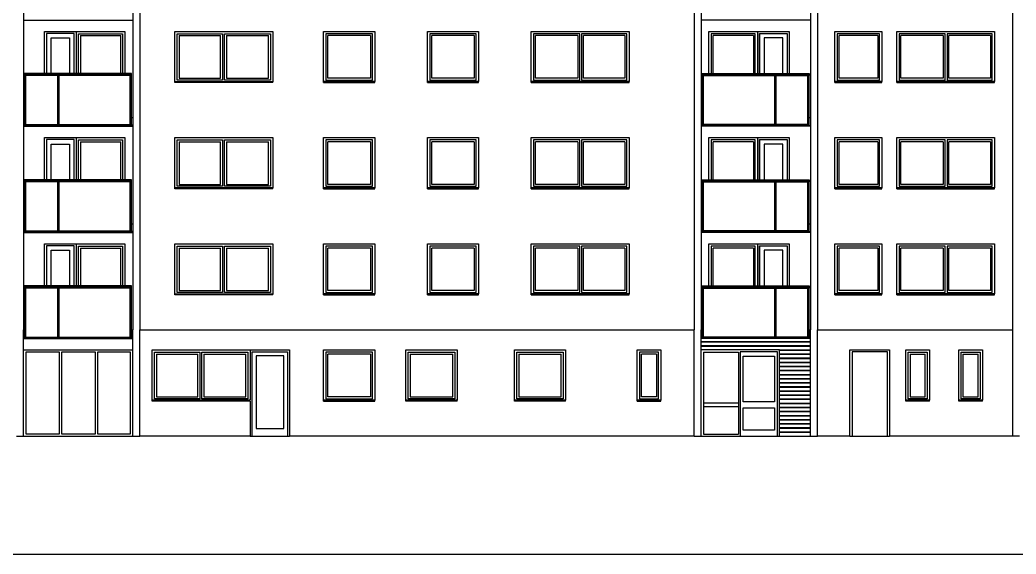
# Model space of a CAD drawing. Header units: millimetres. Extents: x 48 to 4070, y 10 to 629.
# Drawn here: x 506 to 1016, y 51 to 325 of the extents above; entities that cross this region are included whole.
import ezdxf
from ezdxf.xclip import XClip

# ---------------------------------------------------------------- set-up
doc = ezdxf.new("R2010")
doc.units = ezdxf.units.MM
doc.header["$MEASUREMENT"] = 0
doc.header["$XCLIPFRAME"] = 0
for name, color, linetype in [('A--------P-', 7, 'Continuous'), ('A-01SC-----Ytterväggar2', 7, 'Continuous'), ('A1', 1, 'Continuous')]:
    doc.layers.add(name, color=color, linetype=linetype)

# ---------------------------------------------------------------- blocks, each defined once
blk = doc.blocks.new('Drawing_1_1', base_point=(52.75, 55.57))
at = {"layer": 'A-01SC-----Ytterväggar2'}
for p, q in [((507.47, 329.17), (507.47, 274.77)), ((563.47, 329.17), (563.47, 274.77)), ((567.07, 329.17), (567.07, 274.77)), ((851.07, 329.17), (851.07, 274.77)), ((854.67, 329.17), (854.67, 274.77)), ((910.67, 329.17), (910.67, 274.77)), ((914.27, 329.17), (914.27, 274.77)), ((1014.27, 329.17), (1014.27, 274.77)), ((507.47, 274.77), (507.47, 220.37)), ((563.47, 274.77), (563.47, 220.37)), ((567.07, 274.77), (567.07, 220.37)), ((851.07, 274.77), (851.07, 220.37)), ((854.67, 274.77), (854.67, 220.37)), ((910.67, 274.77), (910.67, 220.37)), ((914.27, 274.77), (914.27, 220.37)), ((1014.27, 274.77), (1014.27, 220.37)), ((507.47, 220.37), (507.47, 165.97)), ((563.47, 220.37), (563.47, 165.97)), ((567.07, 220.37), (567.07, 165.97)), ((851.07, 220.37), (851.07, 165.97)), ((854.67, 220.37), (854.67, 165.97)), ((910.67, 220.37), (910.67, 165.97)), ((914.27, 220.37), (914.27, 165.97)), ((1014.27, 220.37), (1014.27, 165.97)), ((507.47, 111.57), (507.47, 165.97)), ((563.47, 111.57), (563.47, 165.97)), ((567.07, 111.57), (567.07, 165.97)), ((851.07, 111.57), (851.07, 165.97)), ((854.67, 111.57), (854.67, 165.97)), ((910.67, 111.57), (910.67, 165.97)), ((914.27, 111.57), (914.27, 165.97)), ((1014.27, 165.97), (1014.27, 111.57)), ((503.87, 111.57), (507.47, 111.57)), ((563.47, 111.57), (567.07, 111.57)), ((851.07, 111.57), (854.67, 111.57)), ((910.67, 111.57), (914.27, 111.57)), ((1017.87, 111.57), (1014.27, 111.57))]:
    blk.add_line(p, q, dxfattribs=at)
at = {"layer": 'A1'}
for p, q in [((507.47, 324.77), (563.47, 324.77)), ((910.67, 324.77), (854.67, 324.77)), ((518.29, 318.97), (559.49, 318.97)), ((518.29, 297.37), (518.29, 318.97)), ((519.33, 317.93), (519.33, 297.37)), ((533.45, 317.93), (519.33, 317.93)), ((519.33, 317.77), (519.35, 317.77)), ((519.33, 316.77), (519.35, 316.77)), ((533.43, 317.91), (519.35, 317.91)), ((519.35, 317.91), (519.35, 297.37)), ((533.43, 297.37), (533.43, 317.91)), ((533.43, 317.77), (533.45, 317.77)), ((533.43, 316.77), (533.45, 316.77)), ((533.45, 297.37), (533.45, 317.93)), ((534.49, 318.97), (534.49, 317.77)), ((534.49, 317.77), (534.49, 297.37)), ((535.69, 297.37), (535.69, 317.77)), ((535.69, 317.77), (558.29, 317.77)), ((536.69, 316.77), (536.69, 297.37)), ((536.69, 316.77), (557.29, 316.77)), ((557.29, 297.37), (557.29, 316.77)), ((558.29, 317.77), (558.29, 297.37)), ((559.49, 318.97), (559.49, 297.37)), ((585.07, 293.22), (585.07, 318.97)), ((585.07, 318.97), (635.27, 318.97)), ((586.27, 293.97), (586.27, 317.77)), ((586.27, 317.77), (609.47, 317.77)), ((587.27, 316.77), (587.27, 294.97)), ((587.27, 316.77), (608.47, 316.77)), ((608.47, 294.97), (608.47, 316.77)), ((609.47, 317.77), (609.47, 293.97)), ((610.47, 293.97), (610.47, 317.77)), ((610.47, 317.77), (634.07, 317.77)), ((611.47, 316.77), (611.47, 294.97)), ((611.47, 316.77), (633.07, 316.77)), ((633.07, 294.97), (633.07, 316.77)), ((634.07, 317.77), (634.07, 293.97)), ((635.27, 318.97), (635.27, 293.22)), ((661.27, 318.97), (687.47, 318.97)), ((661.27, 293.22), (661.27, 318.97)), ((662.47, 317.77), (662.47, 293.97)), ((686.27, 317.77), (662.47, 317.77)), ((663.47, 294.97), (663.47, 316.77)), ((685.27, 316.77), (663.47, 316.77)), ((685.27, 316.77), (685.27, 294.97)), ((686.27, 293.97), (686.27, 317.77)), ((687.47, 318.97), (687.47, 293.22)), ((714.47, 318.97), (740.67, 318.97)), ((714.47, 293.22), (714.47, 318.97)), ((715.67, 317.77), (715.67, 293.97)), ((739.47, 317.77), (715.67, 317.77)), ((716.67, 294.97), (716.67, 316.77)), ((738.47, 316.77), (716.67, 316.77)), ((738.47, 316.77), (738.47, 294.97)), ((739.47, 293.97), (739.47, 317.77)), ((740.67, 318.97), (740.67, 293.22)), ((767.67, 318.97), (817.87, 318.97)), ((767.67, 293.22), (767.67, 318.97)), ((768.87, 317.77), (768.87, 293.97)), ((792.47, 317.77), (768.87, 317.77)), ((769.87, 294.97), (769.87, 316.77)), ((791.47, 316.77), (769.87, 316.77)), ((791.47, 316.77), (791.47, 294.97)), ((792.47, 293.97), (792.47, 317.77)), ((793.47, 317.77), (793.47, 293.97)), ((816.67, 317.77), (793.47, 317.77)), ((794.47, 294.97), (794.47, 316.77)), ((815.67, 316.77), (794.47, 316.77)), ((815.67, 316.77), (815.67, 294.97)), ((816.67, 293.97), (816.67, 317.77)), ((817.87, 318.97), (817.87, 293.22)), ((858.65, 297.37), (858.65, 318.97)), ((858.65, 318.97), (899.85, 318.97)), ((859.85, 317.77), (859.85, 297.37)), ((882.45, 317.77), (859.85, 317.77)), ((860.85, 297.37), (860.85, 316.77)), ((881.45, 316.77), (860.85, 316.77)), ((881.45, 316.77), (881.45, 297.37)), ((882.45, 297.37), (882.45, 317.77)), ((883.65, 318.97), (883.65, 317.77)), ((883.65, 317.77), (883.65, 297.37)), ((884.69, 297.37), (884.69, 317.93)), ((884.69, 317.93), (898.81, 317.93)), ((884.69, 317.77), (884.71, 317.77)), ((884.69, 316.77), (884.71, 316.77)), ((884.71, 297.37), (884.71, 317.91)), ((884.71, 317.91), (898.79, 317.91)), ((898.79, 317.91), (898.79, 297.37)), ((898.79, 317.77), (898.81, 317.77)), ((898.79, 316.77), (898.81, 316.77)), ((898.81, 317.93), (898.81, 297.37)), ((899.85, 318.97), (899.85, 297.37)), ((923.17, 318.97), (947.37, 318.97)), ((923.17, 293.22), (923.17, 318.97)), ((924.37, 317.77), (924.37, 293.97)), ((946.17, 317.77), (924.37, 317.77)), ((925.37, 294.97), (925.37, 316.77)), ((945.17, 316.77), (925.37, 316.77)), ((945.17, 316.77), (945.17, 294.97)), ((946.17, 293.97), (946.17, 317.77)), ((947.37, 318.97), (947.37, 293.22)), ((954.89, 318.97), (1005.09, 318.97)), ((954.89, 293.22), (954.89, 318.97)), ((956.09, 317.77), (956.09, 293.97)), ((979.69, 317.77), (956.09, 317.77)), ((957.09, 294.97), (957.09, 316.77)), ((978.69, 316.77), (957.09, 316.77)), ((978.69, 316.77), (978.69, 294.97)), ((979.69, 293.97), (979.69, 317.77)), ((980.69, 317.77), (980.69, 293.97)), ((1003.89, 317.77), (980.69, 317.77)), ((981.69, 294.97), (981.69, 316.77)), ((1002.89, 316.77), (981.69, 316.77)), ((1002.89, 316.77), (1002.89, 294.97)), ((1003.89, 293.97), (1003.89, 317.77)), ((1005.09, 318.97), (1005.09, 293.22)), ((521.65, 297.37), (521.65, 315.61)), ((521.65, 315.61), (531.13, 315.61)), ((531.13, 315.61), (531.13, 297.37)), ((887.01, 315.61), (887.01, 297.37)), ((896.49, 315.61), (887.01, 315.61)), ((896.49, 297.37), (896.49, 315.61)), ((508.02, 297.33), (508.02, 297.37)), ((562.92, 297.37), (508.02, 297.37)), ((508.02, 297.22), (508.02, 297.33)), ((508.02, 297.03), (508.02, 297.22)), ((508.02, 296.94), (508.02, 297.03)), ((562.92, 296.94), (508.02, 296.94)), ((508.02, 296.37), (508.02, 296.94)), ((508.02, 296.36), (508.02, 296.37)), ((562.92, 296.37), (508.02, 296.37)), ((508.02, 296.35), (508.02, 296.36)), ((508.02, 296.31), (508.02, 296.35)), ((562.92, 296.35), (508.02, 296.35)), ((508.02, 296.28), (508.02, 296.31)), ((562.92, 296.31), (508.02, 296.31)), ((508.02, 296.27), (508.02, 296.28)), ((508.02, 296.27), (508.03, 296.27)), ((508.02, 271.17), (508.02, 296.27)), ((508.03, 296.27), (508.06, 296.27)), ((508.06, 296.27), (508.68, 296.27)), ((508.06, 271.17), (508.06, 296.27)), ((508.68, 296.27), (508.71, 296.27)), ((508.68, 271.17), (508.68, 296.27)), ((508.71, 296.27), (508.72, 296.27)), ((525.02, 296.27), (508.72, 296.27)), ((508.72, 271.17), (508.72, 296.27)), ((525.02, 296.27), (525.03, 296.27)), ((525.02, 271.17), (525.02, 296.27)), ((525.03, 296.27), (525.06, 296.27)), ((525.06, 296.27), (525.68, 296.27)), ((525.06, 271.17), (525.06, 296.27)), ((525.68, 296.27), (525.71, 296.27)), ((525.68, 271.17), (525.68, 296.27)), ((525.71, 296.27), (525.72, 296.27)), ((562.22, 296.27), (525.72, 296.27)), ((525.72, 271.17), (525.72, 296.27)), ((562.22, 296.27), (562.23, 296.27)), ((562.22, 271.17), (562.22, 296.27)), ((562.23, 296.27), (562.26, 296.27)), ((562.26, 296.27), (562.88, 296.27)), ((562.26, 271.17), (562.26, 296.27)), ((562.88, 296.27), (562.91, 296.27)), ((562.88, 271.17), (562.88, 296.27)), ((562.91, 296.27), (562.92, 296.27)), ((562.92, 297.33), (562.92, 297.37)), ((562.92, 297.22), (562.92, 297.33)), ((562.92, 297.03), (562.92, 297.22)), ((562.92, 296.94), (562.92, 297.03)), ((562.92, 296.37), (562.92, 296.94)), ((562.92, 296.36), (562.92, 296.37)), ((562.92, 296.35), (562.92, 296.36)), ((562.92, 296.31), (562.92, 296.35)), ((562.92, 296.28), (562.92, 296.31)), ((562.92, 296.27), (562.92, 296.28)), ((562.92, 271.17), (562.92, 296.27)), ((855.22, 297.37), (855.22, 297.33)), ((855.22, 297.37), (910.12, 297.37)), ((855.22, 297.33), (855.22, 297.22)), ((855.22, 297.22), (855.22, 297.03)), ((855.22, 297.03), (855.22, 296.94)), ((855.22, 296.94), (855.22, 296.37)), ((855.22, 296.94), (910.12, 296.94)), ((855.22, 296.37), (855.22, 296.36)), ((855.22, 296.37), (910.12, 296.37)), ((855.22, 296.36), (855.22, 296.35)), ((855.22, 296.35), (855.22, 296.31)), ((855.22, 296.35), (910.12, 296.35)), ((855.22, 296.31), (855.22, 296.28)), ((855.22, 296.31), (910.12, 296.31)), ((855.22, 296.28), (855.22, 296.27)), ((855.22, 296.27), (855.23, 296.27)), ((855.22, 271.17), (855.22, 296.27)), ((855.23, 296.27), (855.26, 296.27)), ((855.26, 296.27), (855.88, 296.27)), ((855.26, 271.17), (855.26, 296.27)), ((855.88, 296.27), (855.91, 296.27)), ((855.88, 271.17), (855.88, 296.27)), ((855.91, 296.27), (855.92, 296.27)), ((855.92, 296.27), (892.42, 296.27)), ((855.92, 271.17), (855.92, 296.27)), ((892.42, 296.27), (892.43, 296.27)), ((892.42, 271.17), (892.42, 296.27)), ((892.43, 296.27), (892.46, 296.27)), ((892.46, 296.27), (893.08, 296.27)), ((892.46, 271.17), (892.46, 296.27)), ((893.08, 296.27), (893.11, 296.27)), ((893.08, 271.17), (893.08, 296.27)), ((893.11, 296.27), (893.12, 296.27)), ((893.12, 296.27), (909.42, 296.27)), ((893.12, 271.17), (893.12, 296.27)), ((909.42, 296.27), (909.43, 296.27)), ((909.42, 271.17), (909.42, 296.27)), ((909.43, 296.27), (909.46, 296.27)), ((909.46, 296.27), (910.08, 296.27)), ((909.46, 271.17), (909.46, 296.27)), ((910.08, 296.27), (910.11, 296.27)), ((910.08, 271.17), (910.08, 296.27)), ((910.11, 296.27), (910.12, 296.27)), ((910.12, 297.37), (910.12, 297.33)), ((910.12, 297.33), (910.12, 297.22)), ((910.12, 297.22), (910.12, 297.03)), ((910.12, 297.03), (910.12, 296.94)), ((910.12, 296.94), (910.12, 296.37)), ((910.12, 296.37), (910.12, 296.36)), ((910.12, 296.36), (910.12, 296.35)), ((910.12, 296.35), (910.12, 296.31)), ((910.12, 296.31), (910.12, 296.28)), ((910.12, 296.28), (910.12, 296.27)), ((910.12, 271.17), (910.12, 296.27)), ((585.07, 293.27), (635.27, 293.27)), ((585.07, 293.19), (585.07, 293.22)), ((635.27, 293.19), (585.07, 293.19)), ((585.07, 292.77), (585.07, 293.19)), ((635.27, 292.77), (585.07, 292.77)), ((609.47, 293.97), (586.27, 293.97)), ((587.27, 294.97), (608.47, 294.97)), ((634.07, 293.97), (610.47, 293.97)), ((611.47, 294.97), (633.07, 294.97)), ((635.27, 293.22), (635.27, 293.19)), ((635.27, 292.77), (635.27, 293.19)), ((687.47, 293.27), (661.27, 293.27)), ((661.27, 293.22), (661.27, 293.19)), ((661.27, 293.19), (687.47, 293.19)), ((661.27, 292.77), (661.27, 293.19)), ((661.27, 292.77), (687.47, 292.77)), ((662.47, 293.97), (686.27, 293.97)), ((685.27, 294.97), (663.47, 294.97)), ((687.47, 293.19), (687.47, 293.22)), ((687.47, 292.77), (687.47, 293.19)), ((740.67, 293.27), (714.47, 293.27)), ((714.47, 293.22), (714.47, 293.19)), ((714.47, 293.19), (740.67, 293.19)), ((714.47, 292.77), (714.47, 293.19)), ((714.47, 292.77), (740.67, 292.77)), ((715.67, 293.97), (739.47, 293.97)), ((738.47, 294.97), (716.67, 294.97)), ((740.67, 293.19), (740.67, 293.22)), ((740.67, 292.77), (740.67, 293.19)), ((817.87, 293.27), (767.67, 293.27)), ((767.67, 293.22), (767.67, 293.19)), ((767.67, 293.19), (817.87, 293.19)), ((767.67, 292.77), (767.67, 293.19)), ((767.67, 292.77), (817.87, 292.77)), ((768.87, 293.97), (792.47, 293.97)), ((791.47, 294.97), (769.87, 294.97)), ((793.47, 293.97), (816.67, 293.97)), ((815.67, 294.97), (794.47, 294.97)), ((817.87, 293.19), (817.87, 293.22)), ((817.87, 292.77), (817.87, 293.19)), ((947.37, 293.27), (923.17, 293.27)), ((923.17, 293.22), (923.17, 293.19)), ((923.17, 293.19), (947.37, 293.19)), ((923.17, 292.77), (923.17, 293.19)), ((923.17, 292.77), (947.37, 292.77)), ((924.37, 293.97), (946.17, 293.97)), ((945.17, 294.97), (925.37, 294.97)), ((947.37, 293.19), (947.37, 293.22)), ((947.37, 292.77), (947.37, 293.19)), ((1005.09, 293.27), (954.89, 293.27)), ((954.89, 293.22), (954.89, 293.19)), ((954.89, 293.19), (1005.09, 293.19)), ((954.89, 292.77), (954.89, 293.19)), ((954.89, 292.77), (1005.09, 292.77)), ((956.09, 293.97), (979.69, 293.97)), ((978.69, 294.97), (957.09, 294.97)), ((980.69, 293.97), (1003.89, 293.97)), ((1002.89, 294.97), (981.69, 294.97)), ((1005.09, 293.19), (1005.09, 293.22)), ((1005.09, 292.77), (1005.09, 293.19)), ((507.47, 274.77), (508.02, 274.77)), ((507.47, 270.77), (508.02, 270.77)), ((508.02, 271.17), (508.02, 271.16)), ((508.02, 271.17), (508.03, 271.17)), ((508.02, 271.16), (508.02, 271.13)), ((508.02, 271.13), (508.02, 270.51)), ((508.02, 271.13), (562.92, 271.13)), ((508.03, 271.17), (508.06, 271.17)), ((508.06, 271.17), (508.68, 271.17)), ((508.68, 271.17), (508.71, 271.17)), ((508.71, 271.17), (508.72, 271.17)), ((508.72, 271.17), (525.02, 271.17)), ((525.02, 271.17), (525.03, 271.17)), ((525.03, 271.17), (525.06, 271.17)), ((525.06, 271.17), (525.68, 271.17)), ((525.68, 271.17), (525.71, 271.17)), ((525.71, 271.17), (525.72, 271.17)), ((525.72, 271.17), (562.22, 271.17)), ((562.22, 271.17), (562.23, 271.17)), ((562.23, 271.17), (562.26, 271.17)), ((562.26, 271.17), (562.88, 271.17)), ((562.88, 271.17), (562.91, 271.17)), ((562.91, 271.17), (562.92, 271.17)), ((562.92, 274.77), (563.47, 274.77)), ((562.92, 271.17), (562.92, 271.16)), ((562.92, 271.16), (562.92, 271.13)), ((562.92, 271.13), (562.92, 270.51)), ((562.92, 270.77), (563.47, 270.77)), ((854.67, 274.77), (855.22, 274.77)), ((854.67, 270.77), (855.22, 270.77)), ((855.22, 271.16), (855.22, 271.17)), ((855.22, 271.17), (855.23, 271.17)), ((855.22, 271.13), (855.22, 271.16)), ((855.22, 270.51), (855.22, 271.13)), ((910.12, 271.13), (855.22, 271.13)), ((855.23, 271.17), (855.26, 271.17)), ((855.26, 271.17), (855.88, 271.17)), ((855.88, 271.17), (855.91, 271.17)), ((855.91, 271.17), (855.92, 271.17)), ((892.42, 271.17), (855.92, 271.17)), ((892.42, 271.17), (892.43, 271.17)), ((892.43, 271.17), (892.46, 271.17)), ((892.46, 271.17), (893.08, 271.17)), ((893.08, 271.17), (893.11, 271.17)), ((893.11, 271.17), (893.12, 271.17)), ((909.42, 271.17), (893.12, 271.17)), ((909.42, 271.17), (909.43, 271.17)), ((909.43, 271.17), (909.46, 271.17)), ((909.46, 271.17), (910.08, 271.17)), ((910.08, 271.17), (910.11, 271.17)), ((910.11, 271.17), (910.12, 271.17)), ((910.12, 274.77), (910.67, 274.77)), ((910.12, 271.16), (910.12, 271.17)), ((910.12, 271.13), (910.12, 271.16)), ((910.12, 270.51), (910.12, 271.13)), ((910.12, 270.77), (910.67, 270.77)), ((507.47, 270.37), (563.47, 270.37)), ((508.02, 270.51), (508.02, 270.48)), ((508.02, 270.51), (562.92, 270.51)), ((508.02, 270.48), (508.02, 270.47)), ((508.02, 270.47), (562.92, 270.47)), ((562.92, 270.51), (562.92, 270.48)), ((562.92, 270.48), (562.92, 270.47)), ((910.67, 270.37), (854.67, 270.37)), ((855.22, 270.48), (855.22, 270.51)), ((910.12, 270.51), (855.22, 270.51)), ((855.22, 270.47), (855.22, 270.48)), ((910.12, 270.47), (855.22, 270.47)), ((910.12, 270.48), (910.12, 270.51)), ((910.12, 270.47), (910.12, 270.48)), ((518.29, 264.57), (559.49, 264.57)), ((518.29, 242.97), (518.29, 264.57)), ((519.33, 263.53), (519.33, 242.97)), ((533.45, 263.53), (519.33, 263.53)), ((519.33, 263.37), (519.35, 263.37)), ((519.33, 262.37), (519.35, 262.37)), ((533.43, 263.51), (519.35, 263.51)), ((519.35, 263.51), (519.35, 242.97)), ((521.65, 242.97), (521.65, 261.21)), ((521.65, 261.21), (531.13, 261.21)), ((531.13, 261.21), (531.13, 242.97)), ((533.43, 242.97), (533.43, 263.51)), ((533.43, 263.37), (533.45, 263.37)), ((533.43, 262.37), (533.45, 262.37)), ((533.45, 242.97), (533.45, 263.53)), ((534.49, 264.57), (534.49, 263.37)), ((534.49, 263.37), (534.49, 242.97)), ((535.69, 242.97), (535.69, 263.37)), ((535.69, 263.37), (558.29, 263.37)), ((536.69, 262.37), (536.69, 242.97)), ((536.69, 262.37), (557.29, 262.37)), ((557.29, 242.97), (557.29, 262.37)), ((558.29, 263.37), (558.29, 242.97)), ((559.49, 264.57), (559.49, 242.97)), ((585.07, 238.82), (585.07, 264.57)), ((585.07, 264.57), (635.27, 264.57)), ((586.27, 239.57), (586.27, 263.37)), ((586.27, 263.37), (609.47, 263.37)), ((587.27, 262.37), (587.27, 240.57)), ((587.27, 262.37), (608.47, 262.37)), ((608.47, 240.57), (608.47, 262.37)), ((609.47, 263.37), (609.47, 239.57)), ((610.47, 239.57), (610.47, 263.37)), ((610.47, 263.37), (634.07, 263.37)), ((611.47, 262.37), (611.47, 240.57)), ((611.47, 262.37), (633.07, 262.37)), ((633.07, 240.57), (633.07, 262.37)), ((634.07, 263.37), (634.07, 239.57)), ((635.27, 264.57), (635.27, 238.82)), ((661.27, 264.57), (687.47, 264.57)), ((661.27, 238.82), (661.27, 264.57)), ((662.47, 263.37), (662.47, 239.57)), ((686.27, 263.37), (662.47, 263.37)), ((663.47, 240.57), (663.47, 262.37)), ((685.27, 262.37), (663.47, 262.37)), ((685.27, 262.37), (685.27, 240.57)), ((686.27, 239.57), (686.27, 263.37)), ((687.47, 264.57), (687.47, 238.82)), ((714.47, 264.57), (740.67, 264.57)), ((714.47, 238.82), (714.47, 264.57)), ((715.67, 263.37), (715.67, 239.57)), ((739.47, 263.37), (715.67, 263.37)), ((716.67, 240.57), (716.67, 262.37)), ((738.47, 262.37), (716.67, 262.37)), ((738.47, 262.37), (738.47, 240.57)), ((739.47, 239.57), (739.47, 263.37)), ((740.67, 264.57), (740.67, 238.82)), ((767.67, 264.57), (817.87, 264.57)), ((767.67, 238.82), (767.67, 264.57)), ((768.87, 263.37), (768.87, 239.57)), ((792.47, 263.37), (768.87, 263.37)), ((769.87, 240.57), (769.87, 262.37)), ((791.47, 262.37), (769.87, 262.37)), ((791.47, 262.37), (791.47, 240.57)), ((792.47, 239.57), (792.47, 263.37)), ((793.47, 263.37), (793.47, 239.57)), ((816.67, 263.37), (793.47, 263.37)), ((794.47, 240.57), (794.47, 262.37)), ((815.67, 262.37), (794.47, 262.37)), ((815.67, 262.37), (815.67, 240.57)), ((816.67, 239.57), (816.67, 263.37)), ((817.87, 264.57), (817.87, 238.82)), ((858.65, 242.97), (858.65, 264.57)), ((858.65, 264.57), (899.85, 264.57)), ((859.85, 263.37), (859.85, 242.97)), ((882.45, 263.37), (859.85, 263.37)), ((860.85, 242.97), (860.85, 262.37)), ((881.45, 262.37), (860.85, 262.37)), ((881.45, 262.37), (881.45, 242.97)), ((882.45, 242.97), (882.45, 263.37)), ((883.65, 264.57), (883.65, 263.37)), ((883.65, 263.37), (883.65, 242.97)), ((884.69, 242.97), (884.69, 263.53)), ((884.69, 263.53), (898.81, 263.53)), ((884.69, 263.37), (884.71, 263.37)), ((884.69, 262.37), (884.71, 262.37)), ((884.71, 242.97), (884.71, 263.51)), ((884.71, 263.51), (898.79, 263.51)), ((887.01, 261.21), (887.01, 242.97)), ((896.49, 261.21), (887.01, 261.21)), ((896.49, 242.97), (896.49, 261.21)), ((898.79, 263.51), (898.79, 242.97)), ((898.79, 263.37), (898.81, 263.37)), ((898.79, 262.37), (898.81, 262.37)), ((898.81, 263.53), (898.81, 242.97)), ((899.85, 264.57), (899.85, 242.97)), ((923.17, 264.57), (947.37, 264.57)), ((923.17, 238.82), (923.17, 264.57)), ((924.37, 263.37), (924.37, 239.57)), ((946.17, 263.37), (924.37, 263.37)), ((925.37, 240.57), (925.37, 262.37)), ((945.17, 262.37), (925.37, 262.37)), ((945.17, 262.37), (945.17, 240.57)), ((946.17, 239.57), (946.17, 263.37)), ((947.37, 264.57), (947.37, 238.82)), ((954.89, 264.57), (1005.09, 264.57)), ((954.89, 238.82), (954.89, 264.57)), ((956.09, 263.37), (956.09, 239.57)), ((979.69, 263.37), (956.09, 263.37)), ((957.09, 240.57), (957.09, 262.37)), ((978.69, 262.37), (957.09, 262.37)), ((978.69, 262.37), (978.69, 240.57)), ((979.69, 239.57), (979.69, 263.37)), ((980.69, 263.37), (980.69, 239.57)), ((1003.89, 263.37), (980.69, 263.37)), ((981.69, 240.57), (981.69, 262.37)), ((1002.89, 262.37), (981.69, 262.37)), ((1002.89, 262.37), (1002.89, 240.57)), ((1003.89, 239.57), (1003.89, 263.37)), ((1005.09, 264.57), (1005.09, 238.82)), ((508.02, 242.93), (508.02, 242.97)), ((562.92, 242.97), (508.02, 242.97)), ((508.02, 242.82), (508.02, 242.93)), ((508.02, 242.63), (508.02, 242.82)), ((508.02, 242.54), (508.02, 242.63)), ((562.92, 242.54), (508.02, 242.54)), ((508.02, 241.97), (508.02, 242.54)), ((508.02, 241.96), (508.02, 241.97)), ((562.92, 241.97), (508.02, 241.97)), ((508.02, 241.95), (508.02, 241.96)), ((508.02, 241.91), (508.02, 241.95)), ((562.92, 241.95), (508.02, 241.95)), ((508.02, 241.88), (508.02, 241.91)), ((562.92, 241.91), (508.02, 241.91)), ((508.02, 241.87), (508.02, 241.88)), ((508.02, 241.87), (508.03, 241.87)), ((508.02, 216.77), (508.02, 241.87)), ((508.03, 241.87), (508.06, 241.87)), ((508.06, 241.87), (508.68, 241.87)), ((508.06, 216.77), (508.06, 241.87)), ((508.68, 241.87), (508.71, 241.87)), ((508.68, 216.77), (508.68, 241.87)), ((508.71, 241.87), (508.72, 241.87)), ((525.02, 241.87), (508.72, 241.87)), ((508.72, 216.77), (508.72, 241.87)), ((525.02, 241.87), (525.03, 241.87)), ((525.02, 216.77), (525.02, 241.87)), ((525.03, 241.87), (525.06, 241.87)), ((525.06, 241.87), (525.68, 241.87)), ((525.06, 216.77), (525.06, 241.87)), ((525.68, 241.87), (525.71, 241.87)), ((525.68, 216.77), (525.68, 241.87)), ((525.71, 241.87), (525.72, 241.87)), ((562.22, 241.87), (525.72, 241.87)), ((525.72, 216.77), (525.72, 241.87)), ((562.22, 241.87), (562.23, 241.87)), ((562.22, 216.77), (562.22, 241.87)), ((562.23, 241.87), (562.26, 241.87)), ((562.26, 241.87), (562.88, 241.87)), ((562.26, 216.77), (562.26, 241.87)), ((562.88, 241.87), (562.91, 241.87)), ((562.88, 216.77), (562.88, 241.87)), ((562.91, 241.87), (562.92, 241.87)), ((562.92, 242.93), (562.92, 242.97)), ((562.92, 242.82), (562.92, 242.93)), ((562.92, 242.63), (562.92, 242.82)), ((562.92, 242.54), (562.92, 242.63)), ((562.92, 241.97), (562.92, 242.54)), ((562.92, 241.96), (562.92, 241.97)), ((562.92, 241.95), (562.92, 241.96)), ((562.92, 241.91), (562.92, 241.95)), ((562.92, 241.88), (562.92, 241.91)), ((562.92, 241.87), (562.92, 241.88)), ((562.92, 216.77), (562.92, 241.87)), ((587.27, 240.57), (608.47, 240.57)), ((611.47, 240.57), (633.07, 240.57)), ((685.27, 240.57), (663.47, 240.57)), ((738.47, 240.57), (716.67, 240.57)), ((791.47, 240.57), (769.87, 240.57)), ((815.67, 240.57), (794.47, 240.57)), ((855.22, 242.97), (855.22, 242.93)), ((855.22, 242.97), (910.12, 242.97)), ((855.22, 242.93), (855.22, 242.82)), ((855.22, 242.82), (855.22, 242.63)), ((855.22, 242.63), (855.22, 242.54)), ((855.22, 242.54), (855.22, 241.97)), ((855.22, 242.54), (910.12, 242.54)), ((855.22, 241.97), (855.22, 241.96)), ((855.22, 241.97), (910.12, 241.97)), ((855.22, 241.96), (855.22, 241.95)), ((855.22, 241.95), (855.22, 241.91)), ((855.22, 241.95), (910.12, 241.95)), ((855.22, 241.91), (855.22, 241.88)), ((855.22, 241.91), (910.12, 241.91)), ((855.22, 241.88), (855.22, 241.87)), ((855.22, 241.87), (855.23, 241.87)), ((855.22, 216.77), (855.22, 241.87)), ((855.23, 241.87), (855.26, 241.87)), ((855.26, 241.87), (855.88, 241.87)), ((855.26, 216.77), (855.26, 241.87)), ((855.88, 241.87), (855.91, 241.87)), ((855.88, 216.77), (855.88, 241.87)), ((855.91, 241.87), (855.92, 241.87)), ((855.92, 241.87), (892.42, 241.87)), ((855.92, 216.77), (855.92, 241.87)), ((892.42, 241.87), (892.43, 241.87)), ((892.42, 216.77), (892.42, 241.87)), ((892.43, 241.87), (892.46, 241.87)), ((892.46, 241.87), (893.08, 241.87)), ((892.46, 216.77), (892.46, 241.87)), ((893.08, 241.87), (893.11, 241.87)), ((893.08, 216.77), (893.08, 241.87)), ((893.11, 241.87), (893.12, 241.87)), ((893.12, 241.87), (909.42, 241.87)), ((893.12, 216.77), (893.12, 241.87)), ((909.42, 241.87), (909.43, 241.87)), ((909.42, 216.77), (909.42, 241.87)), ((909.43, 241.87), (909.46, 241.87)), ((909.46, 241.87), (910.08, 241.87)), ((909.46, 216.77), (909.46, 241.87)), ((910.08, 241.87), (910.11, 241.87)), ((910.08, 216.77), (910.08, 241.87)), ((910.11, 241.87), (910.12, 241.87)), ((910.12, 242.97), (910.12, 242.93)), ((910.12, 242.93), (910.12, 242.82)), ((910.12, 242.82), (910.12, 242.63)), ((910.12, 242.63), (910.12, 242.54)), ((910.12, 242.54), (910.12, 241.97)), ((910.12, 241.97), (910.12, 241.96)), ((910.12, 241.96), (910.12, 241.95)), ((910.12, 241.95), (910.12, 241.91)), ((910.12, 241.91), (910.12, 241.88)), ((910.12, 241.88), (910.12, 241.87)), ((910.12, 216.77), (910.12, 241.87)), ((945.17, 240.57), (925.37, 240.57)), ((978.69, 240.57), (957.09, 240.57)), ((1002.89, 240.57), (981.69, 240.57)), ((585.07, 238.87), (635.27, 238.87)), ((585.07, 238.79), (585.07, 238.82)), ((635.27, 238.79), (585.07, 238.79)), ((585.07, 238.37), (585.07, 238.79)), ((635.27, 238.37), (585.07, 238.37)), ((609.47, 239.57), (586.27, 239.57)), ((634.07, 239.57), (610.47, 239.57)), ((635.27, 238.82), (635.27, 238.79)), ((635.27, 238.37), (635.27, 238.79)), ((687.47, 238.87), (661.27, 238.87)), ((661.27, 238.82), (661.27, 238.79)), ((661.27, 238.79), (687.47, 238.79)), ((661.27, 238.37), (661.27, 238.79)), ((661.27, 238.37), (687.47, 238.37)), ((662.47, 239.57), (686.27, 239.57)), ((687.47, 238.79), (687.47, 238.82)), ((687.47, 238.37), (687.47, 238.79)), ((740.67, 238.87), (714.47, 238.87)), ((714.47, 238.82), (714.47, 238.79)), ((714.47, 238.79), (740.67, 238.79)), ((714.47, 238.37), (714.47, 238.79)), ((714.47, 238.37), (740.67, 238.37)), ((715.67, 239.57), (739.47, 239.57)), ((740.67, 238.79), (740.67, 238.82)), ((740.67, 238.37), (740.67, 238.79)), ((817.87, 238.87), (767.67, 238.87)), ((767.67, 238.82), (767.67, 238.79)), ((767.67, 238.79), (817.87, 238.79)), ((767.67, 238.37), (767.67, 238.79)), ((767.67, 238.37), (817.87, 238.37)), ((768.87, 239.57), (792.47, 239.57)), ((793.47, 239.57), (816.67, 239.57)), ((817.87, 238.79), (817.87, 238.82)), ((817.87, 238.37), (817.87, 238.79)), ((947.37, 238.87), (923.17, 238.87)), ((923.17, 238.82), (923.17, 238.79)), ((923.17, 238.79), (947.37, 238.79)), ((923.17, 238.37), (923.17, 238.79)), ((923.17, 238.37), (947.37, 238.37)), ((924.37, 239.57), (946.17, 239.57)), ((947.37, 238.79), (947.37, 238.82)), ((947.37, 238.37), (947.37, 238.79)), ((1005.09, 238.87), (954.89, 238.87)), ((954.89, 238.82), (954.89, 238.79)), ((954.89, 238.79), (1005.09, 238.79)), ((954.89, 238.37), (954.89, 238.79)), ((954.89, 238.37), (1005.09, 238.37)), ((956.09, 239.57), (979.69, 239.57)), ((980.69, 239.57), (1003.89, 239.57)), ((1005.09, 238.79), (1005.09, 238.82)), ((1005.09, 238.37), (1005.09, 238.79)), ((507.47, 220.37), (508.02, 220.37)), ((562.92, 220.37), (563.47, 220.37)), ((854.67, 220.37), (855.22, 220.37)), ((910.12, 220.37), (910.67, 220.37)), ((507.47, 216.37), (508.02, 216.37)), ((507.47, 215.97), (563.47, 215.97)), ((508.02, 216.77), (508.02, 216.76)), ((508.02, 216.77), (508.03, 216.77)), ((508.02, 216.76), (508.02, 216.73)), ((508.02, 216.73), (508.02, 216.11)), ((508.02, 216.73), (562.92, 216.73)), ((508.02, 216.11), (508.02, 216.08)), ((508.02, 216.11), (562.92, 216.11)), ((508.02, 216.08), (508.02, 216.07)), ((508.02, 216.07), (562.92, 216.07)), ((508.03, 216.77), (508.06, 216.77)), ((508.06, 216.77), (508.68, 216.77)), ((508.68, 216.77), (508.71, 216.77)), ((508.71, 216.77), (508.72, 216.77)), ((508.72, 216.77), (525.02, 216.77)), ((525.02, 216.77), (525.03, 216.77)), ((525.03, 216.77), (525.06, 216.77)), ((525.06, 216.77), (525.68, 216.77)), ((525.68, 216.77), (525.71, 216.77)), ((525.71, 216.77), (525.72, 216.77)), ((525.72, 216.77), (562.22, 216.77)), ((562.22, 216.77), (562.23, 216.77)), ((562.23, 216.77), (562.26, 216.77)), ((562.26, 216.77), (562.88, 216.77)), ((562.88, 216.77), (562.91, 216.77)), ((562.91, 216.77), (562.92, 216.77)), ((562.92, 216.77), (562.92, 216.76)), ((562.92, 216.76), (562.92, 216.73)), ((562.92, 216.73), (562.92, 216.11)), ((562.92, 216.37), (563.47, 216.37)), ((562.92, 216.11), (562.92, 216.08)), ((562.92, 216.08), (562.92, 216.07)), ((854.67, 216.37), (855.22, 216.37)), ((910.67, 215.97), (854.67, 215.97)), ((855.22, 216.76), (855.22, 216.77)), ((855.22, 216.77), (855.23, 216.77)), ((855.22, 216.73), (855.22, 216.76)), ((855.22, 216.11), (855.22, 216.73)), ((910.12, 216.73), (855.22, 216.73)), ((855.22, 216.08), (855.22, 216.11)), ((910.12, 216.11), (855.22, 216.11)), ((855.22, 216.07), (855.22, 216.08)), ((910.12, 216.07), (855.22, 216.07)), ((855.23, 216.77), (855.26, 216.77)), ((855.26, 216.77), (855.88, 216.77)), ((855.88, 216.77), (855.91, 216.77)), ((855.91, 216.77), (855.92, 216.77)), ((892.42, 216.77), (855.92, 216.77)), ((892.42, 216.77), (892.43, 216.77)), ((892.43, 216.77), (892.46, 216.77)), ((892.46, 216.77), (893.08, 216.77)), ((893.08, 216.77), (893.11, 216.77)), ((893.11, 216.77), (893.12, 216.77)), ((909.42, 216.77), (893.12, 216.77)), ((909.42, 216.77), (909.43, 216.77)), ((909.43, 216.77), (909.46, 216.77)), ((909.46, 216.77), (910.08, 216.77)), ((910.08, 216.77), (910.11, 216.77)), ((910.11, 216.77), (910.12, 216.77)), ((910.12, 216.76), (910.12, 216.77)), ((910.12, 216.73), (910.12, 216.76)), ((910.12, 216.11), (910.12, 216.73)), ((910.12, 216.37), (910.67, 216.37)), ((910.12, 216.08), (910.12, 216.11)), ((910.12, 216.07), (910.12, 216.08)), ((518.29, 210.17), (559.49, 210.17)), ((518.29, 188.57), (518.29, 210.17)), ((534.49, 210.17), (534.49, 208.97)), ((559.49, 210.17), (559.49, 188.57)), ((585.07, 184.42), (585.07, 210.17)), ((585.07, 210.17), (635.27, 210.17)), ((635.27, 210.17), (635.27, 184.42)), ((661.27, 210.17), (687.47, 210.17)), ((661.27, 184.42), (661.27, 210.17)), ((687.47, 210.17), (687.47, 184.42)), ((714.47, 210.17), (740.67, 210.17)), ((714.47, 184.42), (714.47, 210.17)), ((740.67, 210.17), (740.67, 184.42)), ((767.67, 210.17), (817.87, 210.17)), ((767.67, 184.42), (767.67, 210.17)), ((817.87, 210.17), (817.87, 184.42)), ((858.65, 188.57), (858.65, 210.17)), ((858.65, 210.17), (899.85, 210.17)), ((883.65, 210.17), (883.65, 208.97)), ((899.85, 210.17), (899.85, 188.57)), ((923.17, 210.17), (947.37, 210.17)), ((923.17, 184.42), (923.17, 210.17)), ((947.37, 210.17), (947.37, 184.42)), ((954.89, 210.17), (1005.09, 210.17)), ((954.89, 184.42), (954.89, 210.17)), ((1005.09, 210.17), (1005.09, 184.42)), ((519.33, 209.13), (519.33, 188.57)), ((533.45, 209.13), (519.33, 209.13)), ((519.33, 208.97), (519.35, 208.97)), ((519.33, 207.97), (519.35, 207.97)), ((533.43, 209.11), (519.35, 209.11)), ((519.35, 209.11), (519.35, 188.57)), ((521.65, 188.57), (521.65, 206.81)), ((521.65, 206.81), (531.13, 206.81)), ((531.13, 206.81), (531.13, 188.57)), ((533.43, 188.57), (533.43, 209.11)), ((533.43, 208.97), (533.45, 208.97)), ((533.43, 207.97), (533.45, 207.97)), ((533.45, 188.57), (533.45, 209.13)), ((534.49, 208.97), (534.49, 188.57)), ((535.69, 188.57), (535.69, 208.97)), ((535.69, 208.97), (558.29, 208.97)), ((536.69, 207.97), (536.69, 188.57)), ((536.69, 207.97), (557.29, 207.97)), ((557.29, 188.57), (557.29, 207.97)), ((558.29, 208.97), (558.29, 188.57)), ((586.27, 185.17), (586.27, 208.97)), ((586.27, 208.97), (609.47, 208.97)), ((587.27, 207.97), (587.27, 186.17)), ((587.27, 207.97), (608.47, 207.97)), ((608.47, 186.17), (608.47, 207.97)), ((609.47, 208.97), (609.47, 185.17)), ((610.47, 185.17), (610.47, 208.97)), ((610.47, 208.97), (634.07, 208.97)), ((611.47, 207.97), (611.47, 186.17)), ((611.47, 207.97), (633.07, 207.97)), ((633.07, 186.17), (633.07, 207.97)), ((634.07, 208.97), (634.07, 185.17)), ((662.47, 208.97), (662.47, 185.17)), ((686.27, 208.97), (662.47, 208.97)), ((663.47, 186.17), (663.47, 207.97)), ((685.27, 207.97), (663.47, 207.97)), ((685.27, 207.97), (685.27, 186.17)), ((686.27, 185.17), (686.27, 208.97)), ((715.67, 208.97), (715.67, 185.17)), ((739.47, 208.97), (715.67, 208.97)), ((716.67, 186.17), (716.67, 207.97)), ((738.47, 207.97), (716.67, 207.97)), ((738.47, 207.97), (738.47, 186.17)), ((739.47, 185.17), (739.47, 208.97)), ((768.87, 208.97), (768.87, 185.17)), ((792.47, 208.97), (768.87, 208.97)), ((769.87, 186.17), (769.87, 207.97)), ((791.47, 207.97), (769.87, 207.97)), ((791.47, 207.97), (791.47, 186.17)), ((792.47, 185.17), (792.47, 208.97)), ((793.47, 208.97), (793.47, 185.17)), ((816.67, 208.97), (793.47, 208.97)), ((794.47, 186.17), (794.47, 207.97)), ((815.67, 207.97), (794.47, 207.97)), ((815.67, 207.97), (815.67, 186.17)), ((816.67, 185.17), (816.67, 208.97)), ((859.85, 208.97), (859.85, 188.57)), ((882.45, 208.97), (859.85, 208.97)), ((860.85, 188.57), (860.85, 207.97)), ((881.45, 207.97), (860.85, 207.97)), ((881.45, 207.97), (881.45, 188.57)), ((882.45, 188.57), (882.45, 208.97)), ((883.65, 208.97), (883.65, 188.57)), ((884.69, 188.57), (884.69, 209.13)), ((884.69, 209.13), (898.81, 209.13)), ((884.69, 208.97), (884.71, 208.97)), ((884.69, 207.97), (884.71, 207.97)), ((884.71, 188.57), (884.71, 209.11)), ((884.71, 209.11), (898.79, 209.11)), ((887.01, 206.81), (887.01, 188.57)), ((896.49, 206.81), (887.01, 206.81)), ((896.49, 188.57), (896.49, 206.81)), ((898.79, 209.11), (898.79, 188.57)), ((898.79, 208.97), (898.81, 208.97)), ((898.79, 207.97), (898.81, 207.97)), ((898.81, 209.13), (898.81, 188.57)), ((924.37, 208.97), (924.37, 185.17)), ((946.17, 208.97), (924.37, 208.97)), ((925.37, 186.17), (925.37, 207.97)), ((945.17, 207.97), (925.37, 207.97)), ((945.17, 207.97), (945.17, 186.17)), ((946.17, 185.17), (946.17, 208.97)), ((956.09, 208.97), (956.09, 185.17)), ((979.69, 208.97), (956.09, 208.97)), ((957.09, 186.17), (957.09, 207.97)), ((978.69, 207.97), (957.09, 207.97)), ((978.69, 207.97), (978.69, 186.17)), ((979.69, 185.17), (979.69, 208.97)), ((980.69, 208.97), (980.69, 185.17)), ((1003.89, 208.97), (980.69, 208.97)), ((981.69, 186.17), (981.69, 207.97)), ((1002.89, 207.97), (981.69, 207.97)), ((1002.89, 207.97), (1002.89, 186.17)), ((1003.89, 185.17), (1003.89, 208.97)), ((508.02, 188.53), (508.02, 188.57)), ((562.92, 188.57), (508.02, 188.57)), ((508.02, 188.42), (508.02, 188.53)), ((508.02, 188.23), (508.02, 188.42)), ((508.02, 188.14), (508.02, 188.23)), ((562.92, 188.14), (508.02, 188.14)), ((508.02, 187.57), (508.02, 188.14)), ((508.02, 187.56), (508.02, 187.57)), ((562.92, 187.57), (508.02, 187.57)), ((508.02, 187.55), (508.02, 187.56)), ((508.02, 187.51), (508.02, 187.55)), ((562.92, 187.55), (508.02, 187.55)), ((508.02, 187.48), (508.02, 187.51)), ((562.92, 187.51), (508.02, 187.51)), ((508.02, 187.47), (508.02, 187.48)), ((508.02, 187.47), (508.03, 187.47)), ((508.02, 162.37), (508.02, 187.47)), ((508.03, 187.47), (508.06, 187.47)), ((508.06, 187.47), (508.68, 187.47)), ((508.06, 162.37), (508.06, 187.47)), ((508.68, 187.47), (508.71, 187.47)), ((508.68, 162.37), (508.68, 187.47)), ((508.71, 187.47), (508.72, 187.47)), ((525.02, 187.47), (508.72, 187.47)), ((508.72, 162.37), (508.72, 187.47)), ((525.02, 187.47), (525.03, 187.47)), ((525.02, 162.37), (525.02, 187.47)), ((525.03, 187.47), (525.06, 187.47)), ((525.06, 187.47), (525.68, 187.47)), ((525.06, 162.37), (525.06, 187.47)), ((525.68, 187.47), (525.71, 187.47)), ((525.68, 162.37), (525.68, 187.47)), ((525.71, 187.47), (525.72, 187.47)), ((562.22, 187.47), (525.72, 187.47)), ((525.72, 162.37), (525.72, 187.47)), ((562.22, 187.47), (562.23, 187.47)), ((562.22, 162.37), (562.22, 187.47)), ((562.23, 187.47), (562.26, 187.47)), ((562.26, 187.47), (562.88, 187.47)), ((562.26, 162.37), (562.26, 187.47)), ((562.88, 187.47), (562.91, 187.47)), ((562.88, 162.37), (562.88, 187.47)), ((562.91, 187.47), (562.92, 187.47)), ((562.92, 188.53), (562.92, 188.57)), ((562.92, 188.42), (562.92, 188.53)), ((562.92, 188.23), (562.92, 188.42)), ((562.92, 188.14), (562.92, 188.23)), ((562.92, 187.57), (562.92, 188.14)), ((562.92, 187.56), (562.92, 187.57)), ((562.92, 187.55), (562.92, 187.56)), ((562.92, 187.51), (562.92, 187.55)), ((562.92, 187.48), (562.92, 187.51)), ((562.92, 187.47), (562.92, 187.48)), ((562.92, 162.37), (562.92, 187.47)), ((585.07, 184.47), (635.27, 184.47)), ((585.07, 184.39), (585.07, 184.42)), ((635.27, 184.39), (585.07, 184.39)), ((585.07, 183.97), (585.07, 184.39)), ((635.27, 183.97), (585.07, 183.97)), ((609.47, 185.17), (586.27, 185.17)), ((587.27, 186.17), (608.47, 186.17)), ((634.07, 185.17), (610.47, 185.17)), ((611.47, 186.17), (633.07, 186.17)), ((635.27, 184.42), (635.27, 184.39)), ((635.27, 183.97), (635.27, 184.39)), ((687.47, 184.47), (661.27, 184.47)), ((661.27, 184.42), (661.27, 184.39)), ((661.27, 184.39), (687.47, 184.39)), ((661.27, 183.97), (661.27, 184.39)), ((661.27, 183.97), (687.47, 183.97)), ((662.47, 185.17), (686.27, 185.17)), ((685.27, 186.17), (663.47, 186.17)), ((687.47, 184.39), (687.47, 184.42)), ((687.47, 183.97), (687.47, 184.39)), ((740.67, 184.47), (714.47, 184.47)), ((714.47, 184.42), (714.47, 184.39)), ((714.47, 184.39), (740.67, 184.39)), ((714.47, 183.97), (714.47, 184.39)), ((714.47, 183.97), (740.67, 183.97)), ((715.67, 185.17), (739.47, 185.17)), ((738.47, 186.17), (716.67, 186.17)), ((740.67, 184.39), (740.67, 184.42)), ((740.67, 183.97), (740.67, 184.39)), ((817.87, 184.47), (767.67, 184.47)), ((767.67, 184.42), (767.67, 184.39)), ((767.67, 184.39), (817.87, 184.39)), ((767.67, 183.97), (767.67, 184.39)), ((767.67, 183.97), (817.87, 183.97)), ((768.87, 185.17), (792.47, 185.17)), ((791.47, 186.17), (769.87, 186.17)), ((793.47, 185.17), (816.67, 185.17)), ((815.67, 186.17), (794.47, 186.17)), ((817.87, 184.39), (817.87, 184.42)), ((817.87, 183.97), (817.87, 184.39)), ((855.22, 188.57), (855.22, 188.53)), ((855.22, 188.57), (910.12, 188.57)), ((855.22, 188.53), (855.22, 188.42)), ((855.22, 188.42), (855.22, 188.23)), ((855.22, 188.23), (855.22, 188.14)), ((855.22, 188.14), (855.22, 187.57)), ((855.22, 188.14), (910.12, 188.14)), ((855.22, 187.57), (855.22, 187.56)), ((855.22, 187.57), (910.12, 187.57)), ((855.22, 187.56), (855.22, 187.55)), ((855.22, 187.55), (855.22, 187.51)), ((855.22, 187.55), (910.12, 187.55)), ((855.22, 187.51), (855.22, 187.48)), ((855.22, 187.51), (910.12, 187.51)), ((855.22, 187.48), (855.22, 187.47)), ((855.22, 187.47), (855.23, 187.47)), ((855.22, 162.37), (855.22, 187.47)), ((855.23, 187.47), (855.26, 187.47)), ((855.26, 187.47), (855.88, 187.47)), ((855.26, 162.37), (855.26, 187.47)), ((855.88, 187.47), (855.91, 187.47)), ((855.88, 162.37), (855.88, 187.47)), ((855.91, 187.47), (855.92, 187.47)), ((855.92, 187.47), (892.42, 187.47)), ((855.92, 162.37), (855.92, 187.47)), ((892.42, 187.47), (892.43, 187.47)), ((892.42, 162.37), (892.42, 187.47)), ((892.43, 187.47), (892.46, 187.47)), ((892.46, 187.47), (893.08, 187.47)), ((892.46, 162.37), (892.46, 187.47)), ((893.08, 187.47), (893.11, 187.47)), ((893.08, 162.37), (893.08, 187.47)), ((893.11, 187.47), (893.12, 187.47)), ((893.12, 187.47), (909.42, 187.47)), ((893.12, 162.37), (893.12, 187.47)), ((909.42, 187.47), (909.43, 187.47)), ((909.42, 162.37), (909.42, 187.47)), ((909.43, 187.47), (909.46, 187.47)), ((909.46, 187.47), (910.08, 187.47)), ((909.46, 162.37), (909.46, 187.47)), ((910.08, 187.47), (910.11, 187.47)), ((910.08, 162.37), (910.08, 187.47)), ((910.11, 187.47), (910.12, 187.47)), ((910.12, 188.57), (910.12, 188.53)), ((910.12, 188.53), (910.12, 188.42)), ((910.12, 188.42), (910.12, 188.23)), ((910.12, 188.23), (910.12, 188.14)), ((910.12, 188.14), (910.12, 187.57)), ((910.12, 187.57), (910.12, 187.56)), ((910.12, 187.56), (910.12, 187.55)), ((910.12, 187.55), (910.12, 187.51)), ((910.12, 187.51), (910.12, 187.48)), ((910.12, 187.48), (910.12, 187.47)), ((910.12, 162.37), (910.12, 187.47)), ((947.37, 184.47), (923.17, 184.47)), ((923.17, 184.42), (923.17, 184.39)), ((923.17, 184.39), (947.37, 184.39)), ((923.17, 183.97), (923.17, 184.39)), ((923.17, 183.97), (947.37, 183.97)), ((924.37, 185.17), (946.17, 185.17)), ((945.17, 186.17), (925.37, 186.17)), ((947.37, 184.39), (947.37, 184.42)), ((947.37, 183.97), (947.37, 184.39)), ((1005.09, 184.47), (954.89, 184.47)), ((954.89, 184.42), (954.89, 184.39)), ((954.89, 184.39), (1005.09, 184.39)), ((954.89, 183.97), (954.89, 184.39)), ((954.89, 183.97), (1005.09, 183.97)), ((956.09, 185.17), (979.69, 185.17)), ((978.69, 186.17), (957.09, 186.17)), ((980.69, 185.17), (1003.89, 185.17)), ((1002.89, 186.17), (981.69, 186.17)), ((1005.09, 184.39), (1005.09, 184.42)), ((1005.09, 183.97), (1005.09, 184.39)), ((507.47, 165.97), (508.02, 165.97)), ((562.92, 165.97), (563.47, 165.97)), ((567.07, 165.97), (851.07, 165.97)), ((854.67, 165.97), (855.22, 165.97)), ((910.12, 165.97), (910.67, 165.97)), ((914.27, 165.97), (1014.27, 165.97)), ((507.47, 161.97), (508.02, 161.97)), ((507.47, 161.57), (563.47, 161.57)), ((508.02, 162.37), (508.02, 162.36)), ((508.02, 162.37), (508.03, 162.37)), ((508.02, 162.36), (508.02, 162.33)), ((508.02, 162.33), (508.02, 161.71)), ((508.02, 162.33), (562.92, 162.33)), ((508.02, 161.71), (508.02, 161.68)), ((508.02, 161.71), (562.92, 161.71)), ((508.02, 161.68), (508.02, 161.67)), ((508.02, 161.67), (562.92, 161.67)), ((508.03, 162.37), (508.06, 162.37)), ((508.06, 162.37), (508.68, 162.37)), ((508.68, 162.37), (508.71, 162.37)), ((508.71, 162.37), (508.72, 162.37)), ((508.72, 162.37), (525.02, 162.37)), ((525.02, 162.37), (525.03, 162.37)), ((525.03, 162.37), (525.06, 162.37)), ((525.06, 162.37), (525.68, 162.37)), ((525.68, 162.37), (525.71, 162.37)), ((525.71, 162.37), (525.72, 162.37)), ((525.72, 162.37), (562.22, 162.37)), ((562.22, 162.37), (562.23, 162.37)), ((562.23, 162.37), (562.26, 162.37)), ((562.26, 162.37), (562.88, 162.37)), ((562.88, 162.37), (562.91, 162.37)), ((562.91, 162.37), (562.92, 162.37)), ((562.92, 162.37), (562.92, 162.36)), ((562.92, 162.36), (562.92, 162.33)), ((562.92, 162.33), (562.92, 161.71)), ((562.92, 161.97), (563.47, 161.97)), ((562.92, 161.71), (562.92, 161.68)), ((562.92, 161.68), (562.92, 161.67)), ((854.67, 161.97), (855.22, 161.97)), ((910.67, 161.59), (854.67, 161.59)), ((910.67, 159.87), (854.67, 159.87)), ((910.67, 159.85), (854.67, 159.85)), ((910.67, 159.68), (854.67, 159.68)), ((855.22, 162.36), (855.22, 162.37)), ((855.22, 162.37), (855.23, 162.37)), ((855.22, 162.33), (855.22, 162.36)), ((855.22, 161.71), (855.22, 162.33)), ((910.12, 162.33), (855.22, 162.33)), ((855.22, 161.68), (855.22, 161.71)), ((910.12, 161.71), (855.22, 161.71)), ((855.22, 161.67), (855.22, 161.68)), ((910.12, 161.67), (855.22, 161.67)), ((855.23, 162.37), (855.26, 162.37)), ((855.26, 162.37), (855.88, 162.37)), ((855.88, 162.37), (855.91, 162.37)), ((855.91, 162.37), (855.92, 162.37)), ((892.42, 162.37), (855.92, 162.37)), ((892.42, 162.37), (892.43, 162.37)), ((892.43, 162.37), (892.46, 162.37)), ((892.46, 162.37), (893.08, 162.37)), ((893.08, 162.37), (893.11, 162.37)), ((893.11, 162.37), (893.12, 162.37)), ((909.42, 162.37), (893.12, 162.37)), ((909.42, 162.37), (909.43, 162.37)), ((909.43, 162.37), (909.46, 162.37)), ((909.46, 162.37), (910.08, 162.37)), ((910.08, 162.37), (910.11, 162.37)), ((910.11, 162.37), (910.12, 162.37)), ((910.12, 162.36), (910.12, 162.37)), ((910.12, 162.33), (910.12, 162.36)), ((910.12, 161.71), (910.12, 162.33)), ((910.12, 161.97), (910.67, 161.97)), ((910.12, 161.68), (910.12, 161.71)), ((910.12, 161.67), (910.12, 161.68)), ((507.47, 155.77), (563.47, 155.77)), ((508.67, 154.57), (508.67, 112.77)), ((526, 154.57), (508.67, 154.57)), ((526, 112.77), (526, 154.57)), ((527, 154.57), (527, 112.77)), ((544.34, 154.57), (527, 154.57)), ((544.34, 112.77), (544.34, 154.57)), ((545.34, 154.57), (545.34, 112.77)), ((562.27, 154.57), (545.34, 154.57)), ((562.27, 112.77), (562.27, 154.57)), ((573.47, 155.77), (643.87, 155.77)), ((573.47, 130.02), (573.47, 155.77)), ((574.67, 130.77), (574.67, 154.57)), ((574.67, 154.57), (597.87, 154.57)), ((575.67, 153.57), (575.67, 131.77)), ((575.67, 153.57), (596.87, 153.57)), ((596.87, 131.77), (596.87, 153.57)), ((597.87, 154.57), (597.87, 130.77)), ((598.87, 130.77), (598.87, 154.57)), ((598.87, 154.57), (622.47, 154.57)), ((599.87, 153.57), (599.87, 131.77)), ((599.87, 153.57), (621.47, 153.57)), ((621.47, 131.77), (621.47, 153.57)), ((622.47, 154.57), (622.47, 130.77)), ((623.67, 155.77), (623.67, 154.73)), ((623.67, 154.73), (623.67, 130.07)), ((624.71, 111.57), (624.71, 154.73)), ((624.71, 154.73), (642.83, 154.73)), ((624.73, 111.57), (624.73, 154.71)), ((624.73, 154.71), (642.81, 154.71)), ((630.27, 154.71), (630.27, 154.73)), ((639.45, 154.73), (639.45, 154.71)), ((642.81, 154.71), (642.81, 111.57)), ((642.83, 154.57), (642.81, 154.57)), ((642.83, 153.57), (642.81, 153.57)), ((642.83, 154.73), (642.83, 111.57)), ((643.87, 155.77), (643.87, 111.57)), ((661.27, 155.77), (687.47, 155.77)), ((661.27, 130.02), (661.27, 155.77)), ((662.47, 154.57), (662.47, 130.77)), ((686.27, 154.57), (662.47, 154.57)), ((663.47, 131.77), (663.47, 153.57)), ((685.27, 153.57), (663.47, 153.57)), ((685.27, 153.57), (685.27, 131.77)), ((686.27, 130.77), (686.27, 154.57)), ((687.47, 155.77), (687.47, 130.02)), ((703.47, 155.77), (729.67, 155.77)), ((703.47, 130.02), (703.47, 155.77)), ((704.67, 130.77), (704.67, 154.57)), ((704.67, 154.57), (728.47, 154.57)), ((705.67, 153.57), (705.67, 131.77)), ((705.67, 153.57), (727.47, 153.57)), ((727.47, 131.77), (727.47, 153.57)), ((728.47, 154.57), (728.47, 130.77)), ((729.67, 155.77), (729.67, 130.02)), ((759.07, 130.02), (759.07, 155.77)), ((759.07, 155.77), (785.27, 155.77)), ((760.27, 130.77), (760.27, 154.57)), ((760.27, 154.57), (784.07, 154.57)), ((761.27, 153.57), (761.27, 131.77)), ((761.27, 153.57), (783.07, 153.57)), ((783.07, 131.77), (783.07, 153.57)), ((784.07, 154.57), (784.07, 130.77)), ((785.27, 155.77), (785.27, 130.02)), ((821.87, 130.02), (821.87, 155.77)), ((821.87, 155.77), (834.07, 155.77)), ((823.07, 154.57), (823.07, 130.77)), ((832.87, 154.57), (823.07, 154.57)), ((824.07, 131.77), (824.07, 153.57)), ((831.87, 153.57), (824.07, 153.57)), ((831.87, 153.57), (831.87, 131.77)), ((832.87, 130.77), (832.87, 154.57)), ((834.07, 155.77), (834.07, 130.02)), ((910.67, 157.77), (854.67, 157.77)), ((910.67, 157.75), (854.67, 157.75)), ((910.67, 157.58), (854.67, 157.58)), ((894.87, 155.77), (854.67, 155.77)), ((855.87, 154.57), (855.87, 112.57)), ((855.87, 154.57), (873.87, 154.57)), ((873.87, 154.57), (873.87, 112.57)), ((874.63, 154.81), (874.63, 152.61)), ((893.91, 154.81), (874.63, 154.81)), ((893.91, 152.61), (893.91, 154.81)), ((894.87, 154.57), (894.87, 155.77)), ((910.67, 155.67), (894.87, 155.67)), ((910.67, 155.65), (894.87, 155.65)), ((910.67, 155.48), (894.87, 155.48)), ((894.87, 111.57), (894.87, 154.57)), ((910.67, 153.57), (894.87, 153.57)), ((910.67, 153.55), (894.87, 153.55)), ((910.67, 153.38), (894.87, 153.38)), ((930.97, 111.57), (930.97, 155.77)), ((930.97, 155.77), (951.17, 155.77)), ((932.01, 154.73), (932.01, 111.57)), ((950.13, 154.73), (932.01, 154.73)), ((932.01, 154.57), (932.03, 154.57)), ((932.01, 153.57), (932.03, 153.57)), ((950.11, 154.71), (932.03, 154.71)), ((932.03, 154.71), (932.03, 111.57)), ((940.27, 154.71), (940.27, 154.73)), ((950.11, 111.57), (950.11, 154.71)), ((950.13, 111.57), (950.13, 154.73)), ((951.17, 155.77), (951.17, 111.57)), ((959.57, 155.77), (971.77, 155.77)), ((959.57, 130.02), (959.57, 155.77)), ((960.77, 130.77), (960.77, 154.57)), ((960.77, 154.57), (970.57, 154.57)), ((961.77, 153.57), (961.77, 131.77)), ((961.77, 153.57), (969.57, 153.57)), ((969.57, 131.77), (969.57, 153.57)), ((970.57, 154.57), (970.57, 130.77)), ((971.77, 155.77), (971.77, 130.02)), ((986.67, 155.77), (998.87, 155.77)), ((986.67, 130.02), (986.67, 155.77)), ((987.87, 130.77), (987.87, 154.57)), ((987.87, 154.57), (997.67, 154.57)), ((988.87, 153.57), (988.87, 131.77)), ((988.87, 153.57), (996.67, 153.57)), ((996.67, 131.77), (996.67, 153.57)), ((997.67, 154.57), (997.67, 130.77)), ((998.87, 155.77), (998.87, 130.02)), ((626.73, 152.71), (626.73, 115.57)), ((640.81, 152.71), (626.73, 152.71)), ((640.81, 115.57), (640.81, 152.71)), ((874.63, 152.61), (874.63, 114.57)), ((876.23, 129.17), (876.23, 152.61)), ((876.23, 152.61), (892.31, 152.61)), ((892.31, 152.61), (892.31, 129.17)), ((893.91, 114.57), (893.91, 152.61)), ((910.67, 151.47), (894.87, 151.47)), ((910.67, 151.45), (894.87, 151.45)), ((910.67, 151.28), (894.87, 151.28)), ((910.67, 149.37), (894.87, 149.37)), ((910.67, 149.35), (894.87, 149.35)), ((910.67, 149.18), (894.87, 149.18)), ((910.67, 147.27), (894.87, 147.27)), ((910.67, 147.25), (894.87, 147.25)), ((910.67, 147.08), (894.87, 147.08)), ((910.67, 145.17), (894.87, 145.17)), ((910.67, 145.15), (894.87, 145.15)), ((910.67, 144.98), (894.87, 144.98)), ((910.67, 143.07), (894.87, 143.07)), ((910.67, 143.05), (894.87, 143.05)), ((910.67, 142.88), (894.87, 142.88)), ((910.67, 140.97), (894.87, 140.97)), ((910.67, 140.95), (894.87, 140.95)), ((910.67, 140.78), (894.87, 140.78)), ((910.67, 138.87), (894.87, 138.87)), ((910.67, 138.85), (894.87, 138.85)), ((910.67, 138.68), (894.87, 138.68)), ((910.67, 136.77), (894.87, 136.77)), ((910.67, 136.75), (894.87, 136.75)), ((910.67, 136.58), (894.87, 136.58)), ((910.67, 134.67), (894.87, 134.67)), ((910.67, 134.65), (894.87, 134.65)), ((910.67, 134.48), (894.87, 134.48)), ((573.47, 130.07), (623.67, 130.07)), ((573.47, 129.99), (573.47, 130.02)), ((623.67, 129.99), (573.47, 129.99)), ((573.47, 129.57), (573.47, 129.99)), ((623.67, 129.57), (573.47, 129.57)), ((597.87, 130.77), (574.67, 130.77)), ((575.67, 131.77), (596.87, 131.77)), ((622.47, 130.77), (598.87, 130.77)), ((599.87, 131.77), (621.47, 131.77)), ((623.67, 129.57), (623.67, 111.57)), ((642.83, 131.77), (642.81, 131.77)), ((642.81, 130.77), (642.83, 130.77)), ((642.83, 130.07), (642.81, 130.07)), ((642.83, 129.57), (642.81, 129.57)), ((687.47, 130.07), (661.27, 130.07)), ((661.27, 130.02), (661.27, 129.99)), ((661.27, 129.99), (687.47, 129.99)), ((661.27, 129.57), (661.27, 129.99)), ((661.27, 129.57), (687.47, 129.57)), ((662.47, 130.77), (686.27, 130.77)), ((685.27, 131.77), (663.47, 131.77)), ((687.47, 129.99), (687.47, 130.02)), ((687.47, 129.57), (687.47, 129.99)), ((703.47, 130.07), (729.67, 130.07)), ((703.47, 129.99), (703.47, 130.02)), ((729.67, 129.99), (703.47, 129.99)), ((703.47, 129.57), (703.47, 129.99)), ((729.67, 129.57), (703.47, 129.57)), ((728.47, 130.77), (704.67, 130.77)), ((705.67, 131.77), (727.47, 131.77)), ((729.67, 130.02), (729.67, 129.99)), ((729.67, 129.57), (729.67, 129.99)), ((759.07, 130.07), (785.27, 130.07)), ((759.07, 129.99), (759.07, 130.02)), ((785.27, 129.99), (759.07, 129.99)), ((759.07, 129.57), (759.07, 129.99)), ((785.27, 129.57), (759.07, 129.57)), ((784.07, 130.77), (760.27, 130.77)), ((761.27, 131.77), (783.07, 131.77)), ((785.27, 130.02), (785.27, 129.99)), ((785.27, 129.57), (785.27, 129.99)), ((834.07, 130.07), (821.87, 130.07)), ((821.87, 130.02), (821.87, 129.99)), ((821.87, 129.99), (834.07, 129.99)), ((821.87, 129.57), (821.87, 129.99)), ((821.87, 129.57), (834.07, 129.57)), ((823.07, 130.77), (832.87, 130.77)), ((831.87, 131.77), (824.07, 131.77)), ((834.07, 129.99), (834.07, 130.02)), ((834.07, 129.57), (834.07, 129.99)), ((855.87, 128.6), (873.87, 128.6)), ((892.31, 129.17), (876.23, 129.17)), ((910.67, 132.57), (894.87, 132.57)), ((910.67, 132.55), (894.87, 132.55)), ((910.67, 132.38), (894.87, 132.38)), ((910.67, 130.47), (894.87, 130.47)), ((910.67, 130.45), (894.87, 130.45)), ((910.67, 130.28), (894.87, 130.28)), ((910.67, 128.37), (894.87, 128.37)), ((910.67, 128.35), (894.87, 128.35)), ((910.67, 128.18), (894.87, 128.18)), ((932.01, 131.77), (932.03, 131.77)), ((932.03, 130.77), (932.01, 130.77)), ((932.01, 130.07), (932.03, 130.07)), ((932.01, 129.57), (932.03, 129.57)), ((959.57, 130.07), (971.77, 130.07)), ((959.57, 129.99), (959.57, 130.02)), ((971.77, 129.99), (959.57, 129.99)), ((959.57, 129.57), (959.57, 129.99)), ((971.77, 129.57), (959.57, 129.57)), ((970.57, 130.77), (960.77, 130.77)), ((961.77, 131.77), (969.57, 131.77)), ((971.77, 130.02), (971.77, 129.99)), ((971.77, 129.57), (971.77, 129.99)), ((986.67, 130.07), (998.87, 130.07)), ((986.67, 129.99), (986.67, 130.02)), ((998.87, 129.99), (986.67, 129.99)), ((986.67, 129.57), (986.67, 129.99)), ((998.87, 129.57), (986.67, 129.57)), ((997.67, 130.77), (987.87, 130.77)), ((988.87, 131.77), (996.67, 131.77)), ((998.87, 130.02), (998.87, 129.99)), ((998.87, 129.57), (998.87, 129.99)), ((873.87, 126.6), (855.87, 126.6)), ((876.23, 114.57), (876.23, 126.17)), ((876.23, 126.17), (892.31, 126.17)), ((892.31, 126.17), (892.31, 114.57)), ((910.67, 126.27), (894.87, 126.27)), ((910.67, 126.25), (894.87, 126.25)), ((910.67, 126.08), (894.87, 126.08)), ((910.67, 124.17), (894.87, 124.17)), ((910.67, 124.15), (894.87, 124.15)), ((910.67, 123.98), (894.87, 123.98)), ((910.67, 122.07), (894.87, 122.07)), ((910.67, 122.05), (894.87, 122.05)), ((910.67, 121.88), (894.87, 121.88)), ((910.67, 119.97), (894.87, 119.97)), ((910.67, 119.95), (894.87, 119.95)), ((910.67, 119.78), (894.87, 119.78)), ((910.67, 117.87), (894.87, 117.87)), ((910.67, 117.85), (894.87, 117.85)), ((910.67, 117.68), (894.87, 117.68)), ((508.67, 112.77), (526, 112.77)), ((527, 112.77), (544.34, 112.77)), ((545.34, 112.77), (562.27, 112.77)), ((626.73, 115.57), (640.81, 115.57)), ((855.87, 112.57), (873.87, 112.57)), ((874.63, 114.57), (874.63, 111.57)), ((892.31, 114.57), (876.23, 114.57)), ((893.91, 111.57), (893.91, 114.57)), ((910.67, 115.77), (894.87, 115.77)), ((910.67, 115.75), (894.87, 115.75)), ((910.67, 115.58), (894.87, 115.58)), ((910.67, 113.67), (894.87, 113.67)), ((910.67, 113.65), (894.87, 113.65)), ((910.67, 113.48), (894.87, 113.48)), ((507.47, 111.57), (563.47, 111.57)), ((623.67, 111.57), (567.07, 111.57)), ((623.67, 111.57), (643.87, 111.57)), ((851.07, 111.57), (643.87, 111.57)), ((854.67, 111.57), (910.67, 111.57)), ((930.97, 111.57), (914.27, 111.57)), ((930.97, 111.57), (951.17, 111.57)), ((1014.27, 111.57), (951.17, 111.57)), ((60.27, 51.17), (1584.27, 51.17))]:
    blk.add_line(p, q, dxfattribs=at)

msp = doc.modelspace()

# ---------------------------------------------------------------- block references
at = {"layer": 'A--------P-'}
ref = msp.add_blockref('Drawing_1_1', (52.75, 55.57), dxfattribs=at)
XClip(ref).set_block_clipping_path([(48.4716013132, 30.3893906688), (1596.0716013132, 629.1207956122)])

doc.saveas('drawing.dxf')
